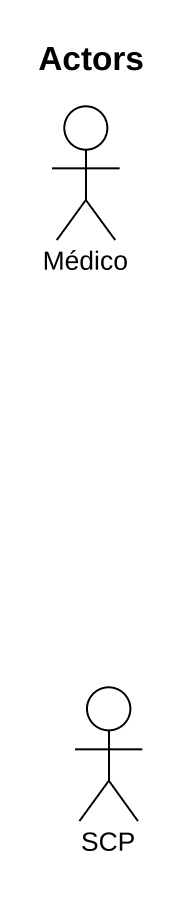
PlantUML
@startuml
title Actors
actor Médico
actor SCP
@enduml
